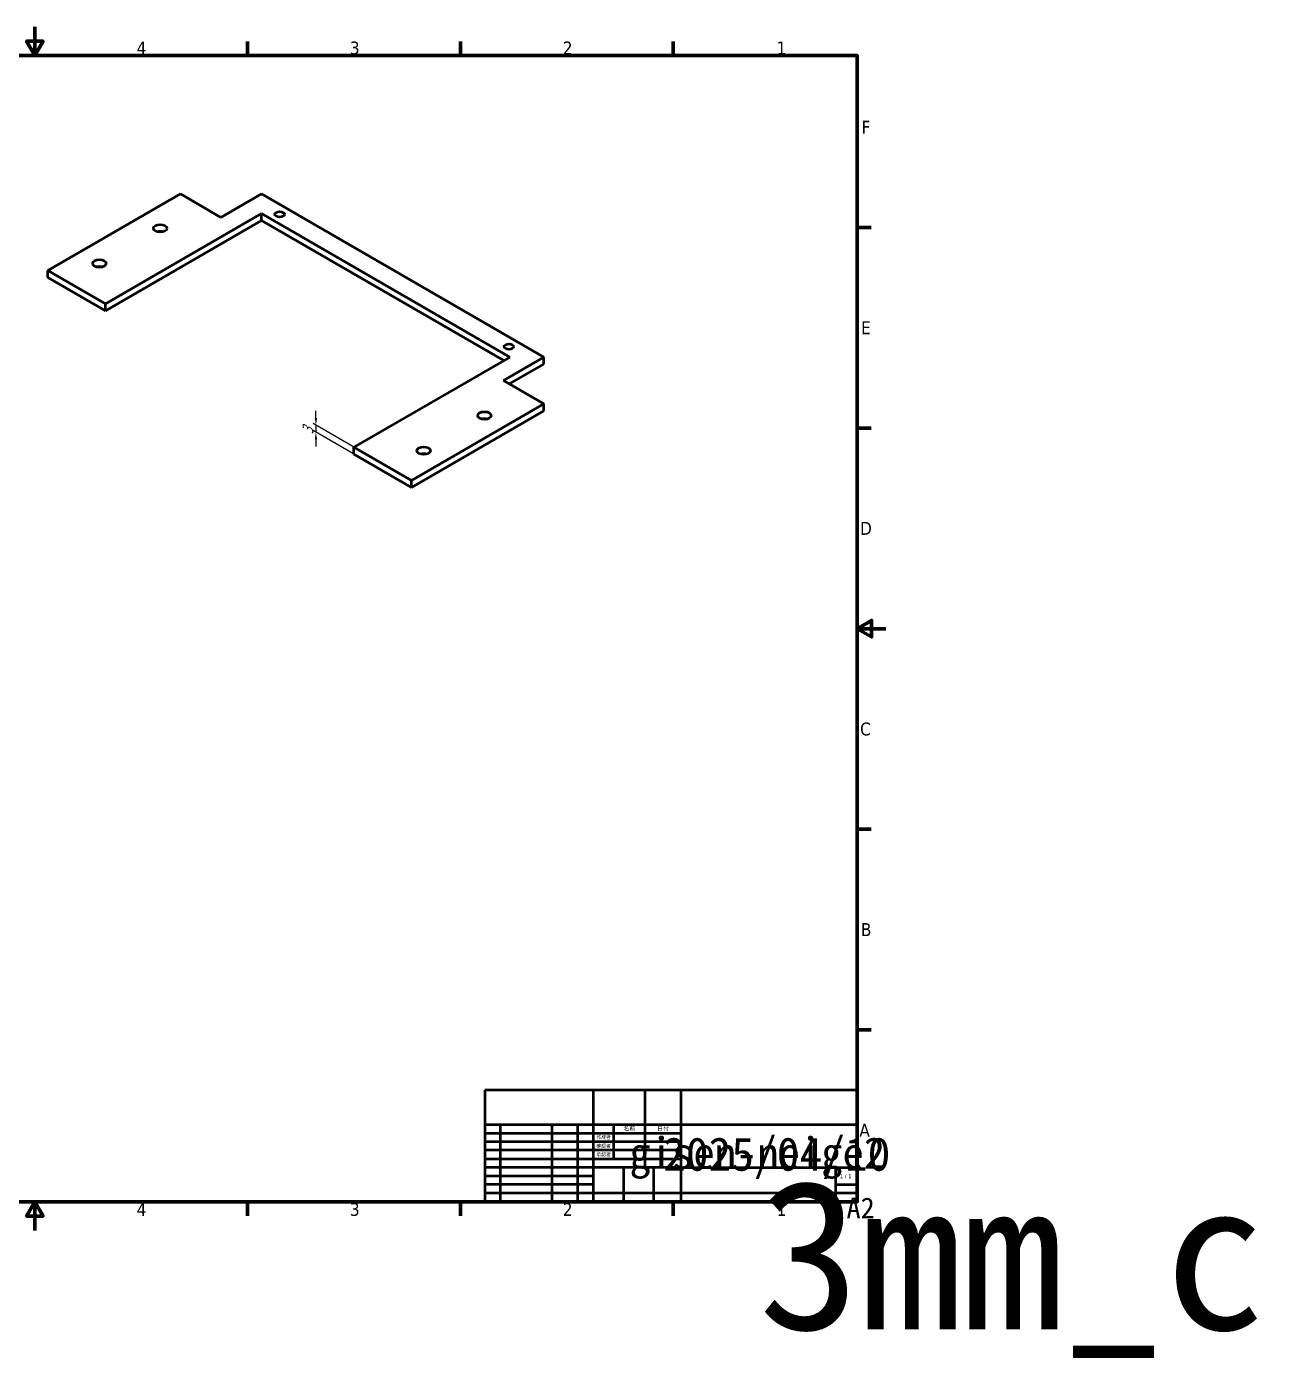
# Model space of a CAD drawing. Header units: millimetres. Extents: x 0 to 1467, y -50 to 420.
# Drawn here: x 294.3 to 733.3, y -49.8 to 420 of the extents above; entities that cross this region are included whole.
import ezdxf
from ezdxf.enums import TextEntityAlignment as Align

# ---------------------------------------------------------------- set-up
doc = ezdxf.new("R2018")
doc.units = ezdxf.units.MM
for name, color, linetype, lineweight in [('Border (ISO)', 7, 'Continuous', 70), ('Dimension (ISO)', 7, 'Continuous', 25), ('Title (ISO)', 7, 'Continuous', 50), ('Visible (ISO)', 7, 'Continuous', 50)]:
    doc.layers.add(name, color=color, linetype=linetype, lineweight=lineweight)
doc.styles.add('Note Text (JIS)', font='tahoma.ttf')
doc.styles.get("Standard").update_dxf_attribs({"font": 'tahoma.ttf'})
doc.styles.add('文字スタイル39', font='tahoma.ttf')
doc.styles.add('文字スタイル41', font='tahoma.ttf')
doc.dimstyles.new('Default (JIS)', dxfattribs={"dimtxt": 4.5, "dimasz": 2.5, "dimexe": 1, "dimexo": 0, "dimgap": 0.8, "dimtad": 1, "dimrnd": 1e-08, "dimdsep": 46, "dimtxsty": 'Note Text (JIS)', "dimcen": 0.09, "dimdle": 10, "dimclrd": 256, "dimclre": 256, "dimclrt": 256, "dimadec": 0, "dimazin": 2, "dimtfac": 0.777778, "dimtmove": 0, "dimatfit": 3, "dimfxl": 1, "dimtolj": 1, "dimtzin": 0, "dimlwd": -1, "dimlwe": -1, "dimarcsym": 0})

# ---------------------------------------------------------------- blocks, each defined once
blk = doc.blocks.new('図面枠 既定の図面枠')
at = {"layer": 'Border (ISO)'}
for p, q in [((74.25, 410), (74.25, 414.9)), ((148.5, 410), (148.5, 414.9)), ((222.75, 410), (222.75, 414.9)), ((371.25, 410), (371.25, 414.9)), ((445.5, 410), (445.5, 414.9)), ((519.75, 410), (519.75, 414.9)), ((10, 350), (5.1, 350)), ((584, 350), (588.9, 350)), ((10, 280), (5.1, 280)), ((584, 280), (588.9, 280)), ((10, 140), (5.1, 140)), ((584, 140), (588.9, 140)), ((10, 70), (5.1, 70)), ((584, 70), (588.9, 70)), ((74.25, 10), (74.25, 5.1)), ((148.5, 10), (148.5, 5.1)), ((222.75, 10), (222.75, 5.1)), ((371.25, 10), (371.25, 5.1)), ((445.5, 10), (445.5, 5.1)), ((519.75, 10), (519.75, 5.1))]:
    blk.add_line(p, q, dxfattribs=at)
at = {"layer": 'Border (ISO)', "flags": 128}
for points in [[(297, 420), (297, 410), (294.11, 415), (299.89, 415), (297, 410)], [(10, 10), (10, 410), (584, 410), (584, 10), (10, 10)], [(0, 210), (10, 210), (5, 212.89), (5, 207.11), (10, 210)], [(594, 210), (584, 210), (589, 212.89), (589, 207.11), (584, 210)], [(297, 0), (297, 10), (294.11, 5), (299.89, 5), (297, 10)]]:
    blk.add_lwpolyline(points, dxfattribs=at)
at = {"layer": 'Border (ISO)', "char_height": 4.5, "attachment_point": 7, "style": 'Note Text (JIS)'}
for s, insert in [('8', (35.66, 410.3)), ('7', (109.98, 410.4)), ('6', (184.19, 410.31)), ('5', (258.56, 410.31)), ('4', (332.56, 410.4)), ('3', (406.97, 410.31)), ('2', (481.26, 410.4)), ('1', (555.86, 410.4)), ('F', (6.19, 382.75)), ('F', (585.49, 382.75)), ('E', (6.06, 312.75)), ('E', (585.36, 312.75)), ('D', (5.7, 242.75)), ('D', (585, 242.75)), ('C', (5.69, 172.67)), ('C', (584.99, 172.67)), ('B', (5.98, 102.75)), ('B', (585.28, 102.75)), ('A', (5.44, 32.75)), ('A', (584.74, 32.75)), ('8', (35.66, 5)), ('7', (109.98, 5.1)), ('6', (184.19, 5.01)), ('5', (258.56, 5.01)), ('4', (332.56, 5.1)), ('3', (406.97, 5.01)), ('2', (481.26, 5.1)), ('1', (555.86, 5.1))]:
    blk.add_mtext(s, dxfattribs=dict(at, insert=insert))
blk = doc.blocks.new('表題欄 JIS')
at = {"layer": 'Title (ISO)'}
for p, q in [((230, 139), (100, 139)), ((100, 139), (100, 100)), ((138, 100), (138, 139)), ((156, 127), (156, 139)), ((168.5, 100), (168.5, 139)), ((230, 100), (230, 139)), ((100, 127), (230, 127)), ((105.5, 100), (105.5, 127)), ((123.5, 100), (123.5, 127)), ((132.5, 100), (132.5, 127)), ((145, 115), (145, 127)), ((156, 112), (156, 127)), ((100, 124), (168.5, 124)), ((100, 121), (168.5, 121)), ((168.5, 118), (100, 118)), ((100, 115), (168.5, 115)), ((138, 112), (100, 112)), ((138, 109), (100, 109)), ((168.5, 112), (138, 112)), ((148.5, 100), (148.5, 112)), ((159, 100), (159, 112)), ((168.5, 112), (230, 112)), ((222.5, 100), (222.5, 112)), ((138, 106), (100, 106)), ((222.5, 106), (230, 106)), ((230, 103), (100, 103)), ((100, 100), (230, 100))]:
    blk.add_line(p, q, dxfattribs=at)
for s, height, style, p in [('作成者', 1.2, '文字スタイル41', (141.5, 122.5)), ('確認者', 1.2, '文字スタイル41', (141.5, 119.5)), ('承認者', 1.2, '文字スタイル41', (141.5, 116.5)), ('1 / 1 ', 1.5, '文字スタイル39', (226.25, 109))]:
    blk.add_text(s, height=height, dxfattribs=dict(at, style=style)).set_placement(p, align=Align.MIDDLE_CENTER)
at = {"layer": 'Title (ISO)', "char_height": 1.5, "attachment_point": 5, "style": 'Note Text (JIS)'}
for s, insert, width in [('\\fTahoma|b0|i0;\\H1.5000;名前', (150.5, 125.5), 10.8457), ('\\fTahoma|b0|i0;\\H1.5000;日付', (162.25, 125.5), 12.2497)]:
    blk.add_mtext(s, dxfattribs=dict(at, insert=insert, width=width))
at = {"layer": 'Title (ISO)', "lineweight": 30, "flags": 104}
for tag, height, p in [('会社', 3.1, (199.25, 133)), ('作成者', 1.5, (150.5, 122.5)), ('作成日', 1.5, (162.25, 122.5)), ('確認者', 1.5, (150.5, 119.5)), ('確認日', 1.5, (162.25, 119.5)), ('エンジニアリング承認者', 1.5, (150.5, 116.5)), ('エンジニアリング_承認日', 1.5, (162.25, 116.5)), ('部品番号', 3.1, (195.5, 107.5)), ('シート_サイズ', 1.2, (226.25, 101.5))]:
    blk.add_attdef(tag, text='', height=height, dxfattribs=at).set_placement(p, align=Align.MIDDLE_CENTER)
blk.add_attdef('タイトル', text='', height=3.1, dxfattribs=at).set_placement((169.5, 126), align=Align.TOP_LEFT)
blk = doc.blocks.new('*D39')
at = {"layer": 'Defpoints', "color": 0, "transparency": 16777216}
for p in [(395.1, 278.56), (428.44, 261.76), (428.44, 259.31)]:
    blk.add_point(p, dxfattribs=at)
at = {"layer": 'Dimension (ISO)', "transparency": 16777216}
for p, q in [((395.1, 283.51), (395.1, 286.01)), ((428.44, 261.76), (394.1, 281.59)), ((428.44, 259.31), (394.1, 279.14)), ((395.1, 281.01), (395.1, 278.56)), ((395.1, 276.06), (395.1, 273.56))]:
    blk.add_line(p, q, dxfattribs=at)
for points in [[(394.69, 283.51), (395.52, 283.51), (395.1, 281.01)], [(394.69, 276.06), (395.52, 276.06), (395.1, 278.56)]]:
    blk.add_solid(points, dxfattribs=at)
at = {"layer": 'Dimension (ISO)', "transparency": 16777216, "insert": (390.48, 277.77), "char_height": 4.5, "attachment_point": 1, "rotation": 90, "style": 'Note Text (JIS)'}
blk.add_mtext('\\A1;{\\Q30.000;\\W0.816;\\H0.816x;3}', dxfattribs=at)

msp = doc.modelspace()

# ---------------------------------------------------------------- linework, layer by layer
at = {"layer": 'Visible (ISO)'}
for p, q in [((347.832, 361.7008), (301.5872, 335.0013)), ((361.9741, 353.5358), (347.832, 361.7008)), ((376.1163, 361.7008), (361.9741, 353.5358)), ((474.687, 304.7909), (376.1163, 361.7008)), ((321.669, 323.4071), (376.1163, 354.8422)), ((321.669, 320.9576), (376.1163, 352.3927)), ((376.1163, 354.8422), (462.8076, 304.7909)), ((376.1163, 352.3927), (376.1163, 354.8422)), ((376.1163, 352.3927), (460.6862, 303.5662)), ((301.5872, 335.0013), (321.669, 323.4071)), ((301.5872, 332.5518), (301.5872, 335.0013)), ((301.5872, 332.5518), (321.669, 320.9576)), ((321.669, 320.9576), (321.669, 323.4071)), ((462.8076, 304.7909), (408.3603, 273.3558)), ((460.5448, 296.626), (474.687, 304.7909)), ((462.6661, 295.4012), (474.687, 302.3415)), ((474.687, 302.3415), (474.687, 304.7909)), ((474.687, 288.461), (460.5448, 296.626)), ((428.4422, 261.7616), (474.687, 288.461)), ((474.687, 286.0115), (474.687, 288.461)), ((428.4422, 259.3121), (474.687, 286.0115)), ((408.3603, 273.3558), (428.4422, 261.7616)), ((408.3603, 270.9063), (408.3603, 273.3558)), ((408.3603, 270.9063), (428.4422, 259.3121)), ((428.4422, 259.3121), (428.4422, 261.7616))]:
    msp.add_line(p, q, dxfattribs=at)
for centre, major_axis in [((382.4449, 354.6177), (1.65, 0)), ((340.7609, 349.6983), (2.35, 0)), ((319.5477, 337.4508), (2.35, 0)), ((462.4257, 308.4407), (1.65, 0)), ((453.898, 284.3785), (2.35, 0)), ((432.6848, 272.1311), (2.35, 0))]:
    msp.add_ellipse(centre, major_axis=major_axis, ratio=0.57735027, dxfattribs=at)
for centre in [(340.7609, 347.2488), (319.5477, 335.0013), (453.898, 281.929), (432.6848, 269.6816)]:
    msp.add_ellipse(centre, major_axis=(2.35, 0), ratio=0.57735027, start_param=1.12597952, end_param=2.01561313, dxfattribs=at)

# ---------------------------------------------------------------- block references
msp.add_blockref('図面枠 既定の図面枠', (0, 0))
ref = msp.add_blockref('表題欄 JIS', (354, -90))
lines = msp.add_mtext('3mm_clear_display1_size_x1', dxfattribs={"layer": 'Title (ISO)', "insert": (549.5, 17.5), "char_height": 52.041908, "attachment_point": 1})
ref.add_attrib('部品番号', '', (549.5, 17.5), dxfattribs={"flags": 104}).embed_mtext(lines)
lines = msp.add_mtext('2025/04/10', dxfattribs={"layer": 'Title (ISO)', "insert": (516.25, 32.5), "char_height": 11.65799, "attachment_point": 1})
ref.add_attrib('作成日', '', (516.25, 32.5), dxfattribs={"flags": 104}).embed_mtext(lines)
lines = msp.add_mtext('gisen-neige2', dxfattribs={"layer": 'Title (ISO)', "insert": (504.5, 32.5), "char_height": 10.929725, "attachment_point": 1})
ref.add_attrib('作成者', '', (504.5, 32.5), dxfattribs={"flags": 104}).embed_mtext(lines)
lines = msp.add_mtext('A2', dxfattribs={"layer": 'Title (ISO)', "insert": (580.25, 11.5), "char_height": 7.23794, "attachment_point": 1})
ref.add_attrib('シート_サイズ', '', (580.25, 11.5), dxfattribs={"flags": 104}).embed_mtext(lines)

# ---------------------------------------------------------------- dimensions: what is measured, and where the dimension line sits
at = {"layer": 'Dimension (ISO)'}
dim = msp.add_linear_dim(base=(395.1033, 278.5603), p1=(428.4422, 261.7616), p2=(428.4422, 259.3121), angle=90, text='{\\Q30.000;\\W0.816;\\H0.816x;<>}', dimstyle='Default (JIS)', override={"dimgap": 0.8, "dimdec": 2, "dimlfac": 1.224745, "dimtol": 0, "dimlim": 0, "dimtp": 0, "dimtm": 0, "dimtdec": 2, "dimtofl": 1, "dimatfit": 1}, dxfattribs=at)
dim.commit()
dim.dimension.update_dxf_attribs({"geometry": '*D39', "text_midpoint": (395.1033, 279.785), "dimtype": 160})

doc.saveas('drawing.dxf')
